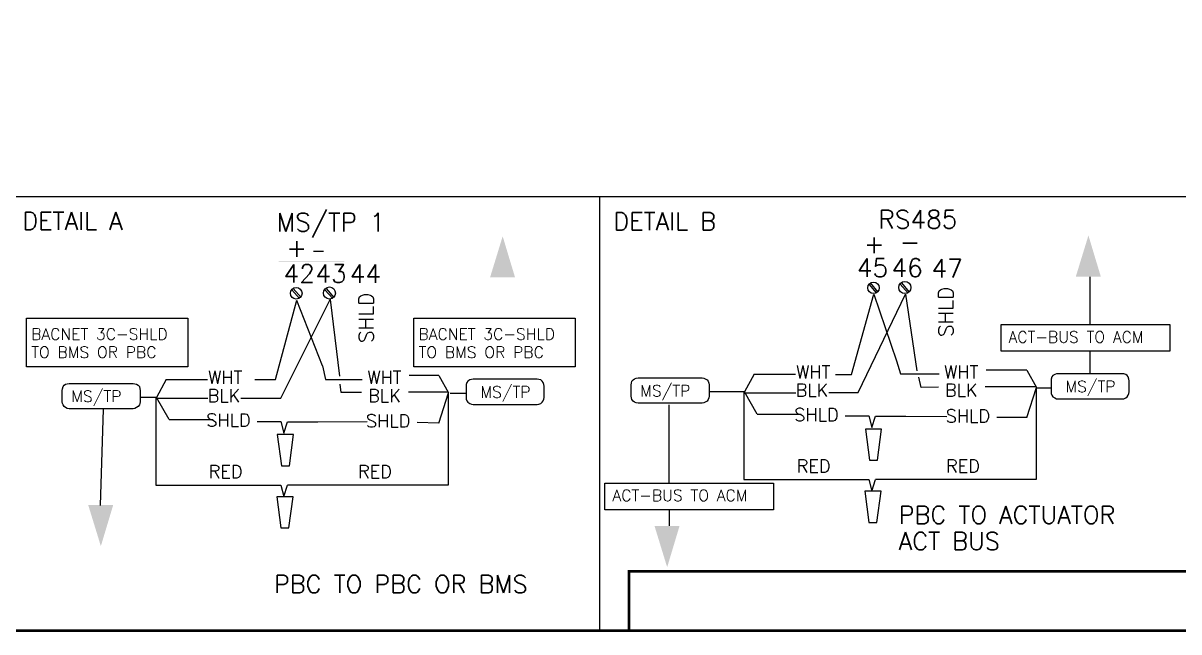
# Model space of a CAD drawing. Extents: x -251 to 1546, y 32 to 985.
# Drawn here: x 73 to 718, y 32 to 371 of the extents above; entities that cross this region are included whole.
import ezdxf

# ---------------------------------------------------------------- set-up
doc = ezdxf.new("R2010")
doc.units = 0
doc.header["$LTSCALE"] = 96
doc.header["$MEASUREMENT"] = 0
doc.layers.get('0').update_dxf_attribs({"linetype": 'CONTINUOUS'})
doc.layers.add('ModelB', color=30, linetype='CONTINUOUS')
doc.styles.get("Standard").update_dxf_attribs({"font": 'ROMANS'})

msp = doc.modelspace()

# ---------------------------------------------------------------- hatches: boundary and pattern name
at = {"lineweight": 0, "transparency": 33554687}
for points in [[(347.44, 229.76), (333.49, 229.76), (340.54, 252.7)], [(674.09, 230.23), (660.15, 230.23), (667.2, 253.16)], [(123.34, 102.96), (109.4, 102.96), (116.45, 80.02)], [(439.16, 91.22), (425.22, 91.22), (432.26, 68.29)]]:
    msp.add_hatch(color=7, dxfattribs=at).paths.add_polyline_path(points)
at = {"transparency": 33554687}
msp.add_hatch(color=7, dxfattribs=at).paths.add_polyline_path([(215.66, 238.76), (215.66, 238.38), (252.2, 238.38), (252.2, 238.76)])

# ---------------------------------------------------------------- linework, layer by layer
msp.add_line((66, 274.92), (1069.25, 274.92))
at = {"color": 7, "linetype": 'Continuous'}
for p, q in [((394.44, 274.92), (394.44, 33)), ((668.09, 176.13), (668.09, 188.61)), ((433.24, 158.74), (433.24, 115.21))]:
    msp.add_line(p, q, dxfattribs=at)
at = {"color": 7}
for p, q in [((668.23, 203.48), (668.23, 230.14)), ((213.78, 172.9), (225.71, 217.09)), ((240.04, 180.48), (225.71, 216.93)), ((240.04, 180.48), (241.75, 172.91)), ((560.13, 183.3), (562.34, 176.06)), ((304.87, 175.12), (288.39, 175.12)), ((480.82, 175.95), (503.81, 175.95)), ((562.34, 176.06), (583.92, 175.98)), ((573.87, 168.47), (572.65, 174.11)), ((632.78, 178.18), (610.08, 178.18)), ((152.91, 172.88), (175.9, 172.88)), ((202.24, 172.9), (213.78, 172.9)), ((241.75, 172.91), (262.24, 172.91)), ((250.46, 165.58), (249.85, 170.35)), ((583.55, 168.65), (573.87, 168.47)), ((638.12, 168.88), (609.66, 168.88)), ((638.12, 168.88), (638.12, 117.12)), ((638.23, 168.3), (646.35, 168.3)), ((147.52, 162.86), (138.68, 162.86)), ((147.11, 162.61), (147.11, 114.09)), ((147.67, 162.41), (176.11, 162.41)), ((261.87, 165.58), (250.46, 165.58)), ((310.21, 165.81), (287.98, 165.81)), ((310.21, 165.81), (310.21, 114.05)), ((311.16, 165.23), (319.81, 165.23)), ((475.43, 165.93), (455.64, 165.93)), ((475.02, 165.67), (475.02, 117.15)), ((475.58, 165.48), (504.02, 165.48)), ((116.34, 102.73), (117.87, 156.28)), ((154.47, 150.52), (179.15, 150.52)), ((304.96, 148.63), (292.85, 148.94)), ((482.38, 153.59), (507.06, 153.59)), ((632.88, 151.7), (616.16, 151.7)), ((475.02, 117.15), (544.72, 117.15)), ((638.12, 117.12), (548.46, 117.12)), ((147.11, 114.09), (216.81, 114.09)), ((310.21, 114.05), (220.55, 114.05)), ((433.3, 100.34), (433.3, 91.31)), ((216.91, 90.22), (221.25, 90.22))]:
    msp.add_line(p, q, dxfattribs=at)
at = {"color": 7, "lineweight": 25, "transparency": 33554687}
for p, q in [((304.87, 175.12), (310.36, 165.37)), ((480.82, 175.95), (475.43, 165.93)), ((632.78, 178.18), (638.27, 168.43)), ((152.91, 172.88), (147.52, 162.86)), ((632.88, 151.7), (638.27, 168.43)), ((154.47, 150.52), (147.52, 162.86)), ((304.96, 148.63), (310.36, 165.37)), ((482.38, 153.59), (475.43, 165.93)), ((203.65, 149.52), (216.8, 149.52)), ((216.8, 149.52), (218.57, 143.04)), ((218.57, 143.04), (220.5, 149.3)), ((220.5, 149.3), (222, 149.3)), ((222, 149.3), (237.44, 149.38)), ((237.44, 149.38), (264.9, 149.47)), ((531.56, 152.59), (544.71, 152.59)), ((544.71, 152.59), (546.48, 146.1)), ((546.48, 146.1), (548.41, 152.37)), ((548.41, 152.37), (549.91, 152.37)), ((549.91, 152.37), (565.35, 152.45)), ((565.35, 152.45), (588.22, 152.23)), ((223.93, 142.17), (214.86, 142.17)), ((214.86, 142.17), (217.23, 124.83)), ((221.57, 124.83), (223.93, 142.17)), ((551.84, 145.24), (542.78, 145.24)), ((542.78, 145.24), (545.14, 127.89)), ((549.48, 127.89), (551.84, 145.24)), ((217.23, 124.83), (219.59, 124.83)), ((219.59, 124.83), (221.57, 124.83)), ((545.14, 127.89), (547.51, 127.89)), ((547.51, 127.89), (549.48, 127.89)), ((544.72, 117.15), (546.48, 110.7)), ((546.48, 110.7), (548.46, 117.12)), ((216.81, 114.09), (218.57, 107.64)), ((218.57, 107.64), (220.55, 114.05)), ((551.52, 110.63), (542.46, 110.63)), ((542.46, 110.63), (544.82, 93.29)), ((549.16, 93.29), (551.52, 110.63)), ((223.61, 107.56), (214.55, 107.56)), ((214.55, 107.56), (216.91, 90.22)), ((221.25, 90.22), (223.61, 107.56)), ((544.82, 93.29), (549.15, 93.29))]:
    msp.add_line(p, q, dxfattribs=at)
for points in [[(549.1, 221.05), (544.9, 226)], [(550, 221.65), (545.65, 226.75)], [(566.69, 221.05), (562.19, 226)], [(567.43, 221.65), (563.09, 226.75)], [(227.18, 217.99), (222.98, 222.93)], [(228.08, 218.59), (223.73, 223.68)], [(245.83, 217.99), (241.33, 222.93)], [(246.58, 218.59), (242.23, 223.68)], [(522.4, 165.65), (538.69, 165.65), (565.19, 220.45), (571.53, 177.76)], [(526.11, 175.73), (535.09, 175.73), (547.6, 220.45), (560.13, 183.3)]]:
    msp.add_lwpolyline(points, dxfattribs=at)
at = {"color": 7, "linetype": 'Continuous', "lineweight": 25, "transparency": 33554687}
msp.add_lwpolyline([(194.49, 162.58), (216.77, 162.58), (244.33, 217.39), (249.49, 174.69)], dxfattribs=at)
for points in [[(75, 207), (165, 207), (165, 180), (75, 180)], [(291, 207), (381, 207), (381, 180), (291, 180)], [(618.47, 203.48), (712.51, 203.48), (712.51, 188.61), (618.47, 188.61)], [(397.57, 115.21), (491.62, 115.21), (491.62, 100.34), (397.57, 100.34)]]:
    msp.add_lwpolyline(points, close=True)
at = {"color": 7, "lineweight": 25, "transparency": 33554687}
for points in [[(646.35, 165.94), (646.5, 165.04), (646.8, 164.14), (647.4, 163.24), (648.45, 162.64), (649.35, 162.19), (650.25, 162.04), (685.92, 162.04), (686.97, 162.19), (688.02, 162.64), (688.77, 163.24), (689.37, 164.14), (689.67, 165.04), (689.82, 165.94), (689.82, 172.23), (689.67, 173.13), (689.37, 174.33), (688.77, 175.08), (688.02, 175.68), (686.97, 175.98), (685.92, 176.13), (650.25, 176.13), (649.35, 175.98), (648.45, 175.68), (647.4, 175.08), (646.8, 174.33), (646.5, 173.13), (646.35, 172.23)], [(138.38, 160.5), (138.23, 159.6), (137.93, 158.7), (137.33, 157.81), (136.28, 157.21), (135.38, 156.76), (134.48, 156.61), (98.8, 156.61), (97.75, 156.76), (96.7, 157.21), (95.95, 157.81), (95.35, 158.7), (95.05, 159.6), (94.9, 160.5), (94.9, 166.8), (95.05, 167.7), (95.35, 168.9), (95.95, 169.65), (96.7, 170.25), (97.75, 170.55), (98.8, 170.7), (134.48, 170.7), (135.38, 170.55), (136.28, 170.25), (137.33, 169.65), (137.93, 168.9), (138.23, 167.7), (138.38, 166.8)], [(320.11, 162.87), (320.26, 161.97), (320.56, 161.07), (321.16, 160.17), (322.21, 159.57), (323.11, 159.12), (324.01, 158.97), (359.69, 158.97), (360.74, 159.12), (361.79, 159.57), (362.54, 160.17), (363.14, 161.07), (363.44, 161.97), (363.59, 162.87), (363.59, 169.17), (363.44, 170.07), (363.14, 171.27), (362.54, 172.02), (361.79, 172.62), (360.74, 172.91), (359.69, 173.06), (324.01, 173.06), (323.11, 172.91), (322.21, 172.62), (321.16, 172.02), (320.56, 171.27), (320.26, 170.07), (320.11, 169.17)], [(455.64, 163.57), (455.49, 162.67), (455.19, 161.77), (454.59, 160.87), (453.54, 160.27), (452.64, 159.82), (451.74, 159.67), (416.07, 159.67), (415.02, 159.82), (413.97, 160.27), (413.22, 160.87), (412.62, 161.77), (412.32, 162.67), (412.17, 163.57), (412.17, 169.87), (412.32, 170.77), (412.62, 171.97), (413.22, 172.71), (413.97, 173.31), (415.02, 173.61), (416.07, 173.76), (451.74, 173.76), (452.64, 173.61), (453.54, 173.31), (454.59, 172.71), (455.19, 171.97), (455.49, 170.77), (455.64, 169.87)]]:
    msp.add_lwpolyline(points, close=True, dxfattribs=at)
for centre, radius in [((547.33, 224), 3.22), ((564.77, 224.15), 3.37), ((225.41, 220.93), 3.22), ((243.91, 221.08), 3.37)]:
    msp.add_circle(centre, radius, dxfattribs=at)
at = {"layer": 'ModelB', "const_width": 1.5}
msp.add_lwpolyline([(66, 984), (66, 33), (1545, 33), (1545, 984)], close=True, dxfattribs=at)
msp.add_lwpolyline([(1545, 66), (411, 66), (411, 33)], dxfattribs=at)

# ---------------------------------------------------------------- texts
at = {"color": 7, "transparency": 33554687}
for s, height, p in [('DETAIL A', 9.825, (72.67, 256.37)), ('MS/TP 1', 10.159, (214.43, 255.46)), ('DETAIL B', 9.825, (402.27, 256.1)), ('RS485', 10.159, (550.11, 257.06)), ('+', 10.16, (542.13, 243.37)), ('+', 10.16, (220, 241.24)), ('-', 10.16, (562.02, 244.51)), ('-', 7.2, (233.88, 241.24)), ('45', 10.159, (538.08, 230.08)), ('46', 10.159, (557.39, 230.08)), ('47', 10.159, (579.73, 229.79)), ('42', 10.159, (218.37, 226.87)), ('43', 10.159, (236.09, 226.87)), ('44', 10.159, (255.25, 226.76)), ('BACNET 3C-SHLD ', 6.3429, (77.61, 195)), ('BACNET 3C-SHLD ', 6.3429, (293.61, 195)), ('ACT-BUS TO ACM', 6.3429, (622.65, 193.41)), ('TO BMS OR PBC', 6.3429, (77.61, 184.93)), ('TO BMS OR PBC', 6.3429, (293.61, 184.93)), ('WHT', 7.195, (504.15, 173.54)), ('WHT', 7.195, (586.68, 173.54)), ('WHT', 7.195, (176.24, 170.47)), ('WHT', 7.195, (265, 170.47)), ('MS/TP', 6.343, (99.96, 160.37)), ('MS/TP', 6.343, (328.11, 162.74)), ('MS/TP', 6.343, (417.23, 163.44)), ('BLK', 7.195, (503.93, 163.37)), ('BLK', 7.195, (587.19, 163.37)), ('MS/TP', 6.343, (654.35, 165.81)), ('BLK', 7.195, (176.01, 160.3)), ('BLK', 7.195, (265.51, 160.3)), ('SHLD', 7.195, (503.18, 149.72)), ('SHLD', 7.195, (587.63, 149.01)), ('SHLD', 7.195, (175.27, 146.65)), ('SHLD', 7.195, (264.31, 146.25)), ('RED', 7.195, (176.62, 117.98)), ('RED', 7.195, (259.91, 117.98)), ('RED', 7.195, (504.53, 121.05)), ('RED', 7.195, (587.82, 121.05)), ('ACT-BUS TO ACM', 6.3429, (401.76, 105.14)), ('PBC TO ACTUATOR ', 9.8247, (561.38, 92.54)), ('ACT BUS', 9.825, (561.38, 77.92)), ('PBC TO PBC OR BMS', 9.8247, (213, 54))]:
    msp.add_text(s, height=height, dxfattribs=at).set_placement(p)
for p in [(268.55, 193.22), (591.75, 196.54)]:
    msp.add_text('SHLD', height=8.207, rotation=90, dxfattribs=at).set_placement(p)

doc.saveas('drawing.dxf')
